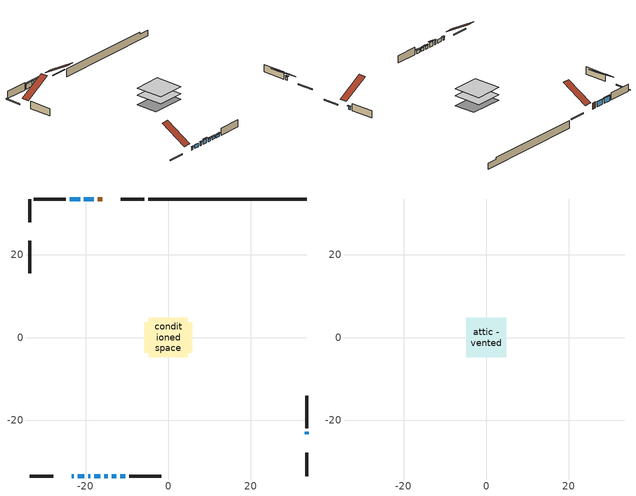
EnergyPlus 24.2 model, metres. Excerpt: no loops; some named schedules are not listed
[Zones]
conditioned space
 floor adiabatic (AdiabaticFloorConstruction): -4.73,-4.73 -4.73,4.73 4.73,4.73 4.73,-4.73 z0.91
 floor foundation (Slab1 construction): -5.86,-3.74 -5.86,3.74 5.86,3.74 5.86,-3.74 z-1.68
 wall outside (RimJoist1 construction): -5.81,33.51 -11.48,33.51 / -33.51,-33.51 -27.85,-33.51 / -33.51,33.51 -33.51,27.85 / 33.51,-33.51 33.51,-27.85 z0.91:1.21
 wall outside (AdiabaticWallConstruction 1): -15.93,33.51 -17.06,33.51 z0.91:2.94
 wall outside (AdiabaticWallConstruction): -23.4,-33.51 -22.84,-33.51 z0.91:1.83; -21.92,-33.51 -20.31,-33.51 / -19.39,-33.51 -18.83,-33.51 z0.91:2.13; 33.51,-23.4 33.51,-22.84 z0.91:2.08; -17.99,33.51 -20.43,33.51 / -21.35,33.51 -23.84,33.51 z0.91:2.64; -17.9,-33.51 -16.42,-33.51 z0.91:2.43; -15.5,-33.51 -14.63,-33.51 / -13.71,-33.51 -12.54,-33.51 / -11.61,-33.51 -10.39,-33.51 z0.91:1.93
 wall outside (Wall1 construction): -24.77,33.51 -32.59,33.51 / -9.46,-33.51 -1.65,-33.51 / -33.51,23.4 -33.51,15.59 / 33.51,-21.92 33.51,-14.1 z0.91:3.35
 wall foundation (FoundationWall1 construction): -4.89,33.51,-1.68 -4.89,33.51,0.91 29.67,33.51,0.91 29.67,33.51,0.23 33.51,33.51,0.23 33.51,33.51,-1.68
 window (WindowConstruction 6): -23.4,-33.51 -22.85,-33.51 z0.91:1.82
 window (WindowConstruction 8): -21.92,-33.51 -20.31,-33.51 z0.91:2.13
 window (WindowConstruction 9): 33.51,-23.4 33.51,-22.84 z0.91:2.08
 window (WindowConstruction 7): -19.38,-33.51 -18.83,-33.51 z0.91:2.13
 window (WindowConstruction): -17.99,33.51 -20.42,33.51 z0.91:2.64
 window (WindowConstruction 1): -21.35,33.51 -23.84,33.51 z0.91:2.64
 window (WindowConstruction 2): -17.9,-33.51 -16.43,-33.51 z0.91:2.43
 window (WindowConstruction 3): -15.5,-33.51 -14.63,-33.51 z0.91:1.92
 window (WindowConstruction 4): -13.71,-33.51 -12.54,-33.51 z0.91:1.92
 window (WindowConstruction 5): -11.61,-33.51 -10.39,-33.51 z0.91:1.92
 door (Door): -15.93,33.51 -17.06,33.51 z0.91:2.94
 ceiling adiabatic (AdiabaticFloorConstruction): 4.73,-4.73 4.73,4.73 -4.73,4.73 -4.73,-4.73 z0.91
attic - vented
 floor to conditioned space (Floor1 construction Reversed): -4.81,-4.81 -4.81,4.81 4.81,4.81 4.81,-4.81 z3.35
 roof outside (Roof1 construction): -15,33.51,3.35 -15,24.57,8.57 -12.41,24.57,8.57 -12.41,33.51,3.35; -24.33,-33.51,3.35 -24.33,-24.57,8.57 -26.92,-24.57,8.57 -26.92,-33.51,3.35; -33.51,24.33,3.35 -24.57,24.33,8.57 -24.57,26.92,8.57 -33.51,26.92,3.35; 33.51,-24.33,3.35 24.57,-24.33,8.57 24.57,-26.92,8.57 33.51,-26.92,3.35
shading: -22.64,-33.51 -23.6,-33.51 -23.6,-33.93 -22.64,-33.93 z2.03; 33.51,-22.64 33.51,-23.6 33.93,-23.6 33.93,-22.64 z2.28; -18.63,-33.51 -19.59,-33.51 -19.59,-33.93 -18.63,-33.93 z2.33; -20.63,33.51 -17.79,33.51 -17.79,33.93 -20.63,33.93 z2.84; -24.04,33.51 -21.15,33.51 -21.15,33.93 -24.04,33.93 z2.84; -16.22,-33.51 -18.1,-33.51 -18.1,-33.93 -16.22,-33.93 z2.64; -14.43,-33.51 -15.7,-33.51 -15.7,-33.93 -14.43,-33.93 z2.13; -12.34,-33.51 -13.91,-33.51 -13.91,-33.93 -12.34,-33.93 z2.13; -10.19,-33.51 -11.81,-33.51 -11.81,-33.93 -10.19,-33.93 z2.13
[Building]
Building 1: Terrain=Suburbs
[Site:Location]
Quebec Intl AP_QC: Latitude {deg}=46.8; Longitude {deg}=-71.38; Time Zone {hr}=-5; Elevation {m}=74; Keep Site Location Information=Yes
[Site:GroundTemperature:Shallow]
0.0108218, -2.24938, -2.43038, -1.3578, 2.94801, 7.23376, 10.9493, 13.303, 13.5029, 11.5886, 7.96783, 3.81355
[Site:WaterMainsTemperature]
Calculation Method=Schedule; Temperature Schedule=mains temperature schedule
[Material] Roughness=Rough; Thermal Absorptance=0.9
Name | Thickness {m} | Conductivity {W/m-K} | Density {kg/m3} | Specific Heat {J/kg-K} | Solar Absorptance | Visible Absorptance
asphalt or fiberglass shingles | 0.00635 | 0.162714 | 1121.4 | 1465.45 | 0.4 | 0.4
ceiling loosefill ins | 0.254 | 0.0480833 | 16.02 | 1046.75 | 0.7 | 0.7
ceiling stud and cavity | 0.1397 | 0.180722 | 65.682 | 1177.47 | 0.7 | 0.7
concrete 4.0 in. | 0.1016 | 1.803125 | 2242.8 | 837.4 | 0.7 | 0.7
concrete 8.0 in. | 0.2032 | 1.803125 | 2242.8 | 837.4 | 0.7 | 0.7
door material | 0.04445 | 0.0451087 | 512.64 | 1214.23 | 0.7 | 0.7
exterior vertical ins | 0.00386643 | 0.029427 | 32.04 | 1214.23 | 0.7 | 0.7
floor covering | 0.0127 | 0.0433444 | 54.468 | 1339.84 | 0.6 | 0.6
floor rigid ins; wall rigid ins | 0.512978 | 0.029427 | 32.04 | 1214.23 | 0.7 | 0.7
floor stud and cavity | 0.1397 | 1.75129 | 37.0049 | 1207.88 | 0.7 | 0.7
furniture material conditioned space 1 | 0.1524 | 0.115458 | 640.8 | 1214.23 | 0.6 | 0.6
gypsum board | 0.0127 | 0.160291 | 801 | 837.4 | 0.6 | 0.6
gypsum board 1 | 0.0127 | 0.160291 | 801 | 837.4 | 0.7 | 0.7
osb sheathing 0.5 in. | 0.0127 | 0.115458 | 512.64 | 1214.23 | 0.7 | 0.7
osb sheathing 0.75 in. | 0.01905 | 0.115458 | 512.64 | 1214.23 | 0.7 | 0.7
osb sheathing 2.0 in. | 0.0508 | 0.115458 | 512.64 | 1214.23 | 0.7 | 0.7
rim joist stud and cavity | 0.0508 | 0.03503 | 125.044 | 1163.47 | 0.6 | 0.6
wall stud and cavity | 0.1397 | 0.0762868 | 139.0536 | 1170.24 | 0.7 | 0.7
wall stud and cavity 1 | 0.0889 | 0.380278 | 52.3479 | 1209.89 | 0.7 | 0.7
wall stud and cavity 2 | 0.0889 | 0.391764 | 83.0341 | 1211.67 | 0.7 | 0.7
wood siding | 0.0254 | 0.102417 | 544.68 | 1172.36 | 0.4 | 0.4
wood siding 1; wood siding 2; wood siding 3 | 0.0254 | 0.102417 | 544.68 | 1172.36 | 0.7 | 0.7
[WindowMaterial:SimpleGlazingSystem]
Name | U-Factor {W/m2-K} | Solar Heat Gain Coefficient
WindowMaterial | 2.91963 | 0.62
WindowMaterial 1 | 2.890102 | 0.66
WindowMaterial 2 | 2.915653 | 0.63
WindowMaterial 3 | 2.96448 | 0.56
WindowMaterial 4 | 2.946882 | 0.58
WindowMaterial 5 | 2.94518 | 0.59
WindowMaterial 6 | 2.87647 | 0.6
WindowMaterial 7 | 2.86285 | 0.61
WindowMaterial 8 | 5.184014 | 0.63
[Construction]
AdiabaticFloorConstruction: floor stud and cavity, floor rigid ins, osb sheathing 0.75 in., floor covering
AdiabaticWallConstruction: wood siding 2, wall rigid ins, wall stud and cavity 1, gypsum board
AdiabaticWallConstruction 1: wood siding 3, wall rigid ins, wall stud and cavity 1, gypsum board
Door: door material
Floor1 construction Reversed: gypsum board, ceiling stud and cavity, ceiling loosefill ins
FoundationWall1 construction: concrete 8.0 in., gypsum board 1
furniture construction conditioned space 1: furniture material conditioned space 1
PartitionWallConstruction: gypsum board, wall stud and cavity 2, gypsum board
RimJoist1 construction: wood siding 1, osb sheathing 2.0 in., rim joist stud and cavity
Roof1 construction: asphalt or fiberglass shingles
Slab1 construction: concrete 4.0 in.
Wall1 construction: wood siding, osb sheathing 0.5 in., wall stud and cavity, gypsum board
WindowConstruction: WindowMaterial
WindowConstruction 1: WindowMaterial 1
WindowConstruction 2: WindowMaterial 2
WindowConstruction 3: WindowMaterial 3
WindowConstruction 4: WindowMaterial 4
WindowConstruction 5: WindowMaterial 5
WindowConstruction 6: WindowMaterial 6
WindowConstruction 7: WindowMaterial 7
WindowConstruction 8; WindowConstruction 9: WindowMaterial 8
[Zone] Multiplier=1; Part of Total Floor Area=Yes
Name | Volume {m3}
attic - vented | 74.9164
conditioned space | 456.1
[Space]
Name | Zone | Volume {m3}
attic - vented 1 | attic - vented | 74.9164
conditioned space 1 | conditioned space | 456.1
[ZoneInfiltration:EffectiveLeakageArea]
infil attic - vented 1: Zone or Space=attic - vented 1; Schedule=Always On Discrete; Effective Air Leakage Area {cm2}=3421.66; Stack Coefficient=0.00036292; Wind Coefficient=1.28714e-05
[ZoneMixing]
whole house fan mix: Zone or Space=attic - vented; Schedule=Always On Continuous; Design Flow Rate Calculation Method=Flow/Zone; Design Flow Rate {m3/s}=0; Source Zone or Space=conditioned space
[SurfaceProperty:ExposedFoundationPerimeter]
Slab1: Exposed Perimeter Calculation Method=TotalExposedPerimeter; Total Exposed Perimeter {m}=38.4
[InternalMass] Zone or ZoneList=conditioned space; Space or SpaceList=conditioned space 1
Name | Construction | Surface Area {m2}
furniture mass conditioned space 1 | furniture construction conditioned space 1 | 70.8092
partition wall mass | PartitionWallConstruction | 177.023
[Lights]
interior lighting: Zone or ZoneList or Space or SpaceList=conditioned space 1; Schedule=interior lighting schedule; Design Level Calculation Method=LightingLevel; Lighting Level {W}=343.2; Return Air Fraction=0; Fraction Radiant=0.6; Fraction Visible=0.2; Fraction Replaceable=1
[People]
occupants: Zone or ZoneList or Space or SpaceList=conditioned space 1; Number of People Schedule=occupants schedule; Number of People Calculation Method=People; Number of People=3; Fraction Radiant=0.314171; Sensible Heat Fraction=0.56303; Activity Level Schedule=occupants activity schedule; Carbon Dioxide Generation Rate {m3/s-W}=0; Enable ASHRAE 55 Comfort Warnings=No; Mean Radiant Temperature Calculation Type=EnclosureAveraged
[ElectricEquipment] Zone or ZoneList or Space or SpaceList=conditioned space 1; Design Level Calculation Method=EquipmentLevel
Name | Schedule | Design Level {W} | Fraction Latent | Fraction Radiant | Fraction Lost
clothes dryer | clothes dryer schedule | 140.772 | 0.015 | 0.081 | 0.85
clothes washer | clothes washer schedule | 32.1985 | 0.03 | 0.162 | 0.7
cooking range | cooking range schedule | 215.147 | 0.08 | 0.432 | 0.2
dishwasher | dishwasher schedule | 66.8632 | 0.3 | 0.18 | 0.4
fridge | fridge schedule | 72.9452 | 0 | 0.6 | 0
mech vent bath fan 0 | mech vent bath fan 0 schedule | 50.2 | 0 | 0 | 1
mech vent house fan | mech vent house fan schedule | 0 | 0 | 0 | 1
mech vent house fan cfis | mech vent house fan cfis schedule | 0 | 0 | 0 | 0
mech vent range fan 0 | mech vent range fan 0 schedule | 57 | 0 | 0 | 1
misc plug loads | misc plug loads schedule | 494.7 | 0.045 | 0.513 | 0.1
whole house fan | Always On Discrete | 0 | 0 | 0 | 1
[OtherEquipment] Zone or ZoneList or Space or SpaceList=conditioned space 1; Design Level Calculation Method=EquipmentLevel
Name | Fuel Type | Schedule | Design Level {W} | Fraction Latent | Fraction Radiant | Fraction Lost
clothes dryer 1 | Electricity | clothes dryer schedule | 0 | 0.015 | 0.081 | 0.85
cooking range 1 | Electricity | cooking range schedule | 0 | 0.08 | 0.432 | 0.2
general water use latent | None | general water use schedule | 62.594 | 1 | 0 | 0
general water use sensible | None | general water use schedule | -61.6891 | 0 | 0.6 | 0
mech vent house fan latent load | None | Always On Discrete | 0 | 1 | 0 | 0
mech vent house fan sensible load | None | Always On Discrete | 0 | 0 | 0 | 0
water heater energy adjustment1 | Electricity | Always On Discrete | 0.01 | 0 | 0 | 1
[ZoneInfiltration:DesignFlowRate] Zone or ZoneList or Space or SpaceList=conditioned space 1; Schedule=Always On Discrete; Design Flow Rate Calculation Method=Flow/Zone; Design Flow Rate {m3/s}=0
infil flow; natural vent flow; whole house fan flow
[ZoneControl:Thermostat]
conditioned space Thermostat: Zone or ZoneList=conditioned space; Control Type Schedule=conditioned space Thermostat Schedule; Control 1=conditioned space temperature setpoint; Temperature Difference Between Cutout And Setpoint {deltaC}=0
[ZoneHVAC:Baseboard:Convective:Electric]
electric baseboard: Availability Schedule=Always On Discrete; Heating Design Capacity {W}=12578.6; Efficiency=1
[AirLoopHVAC:UnitarySystem]
unit heater unitary system: Control Type=Load; Controlling Zone or Thermostat Location=conditioned space; Dehumidification Control Type=None; Availability Schedule=Always On Discrete; Supply Fan=unit heater supply fan; Fan Placement=BlowThrough; Supply Air Fan Operating Mode Schedule=unit heater auto fan schedule; Heating Coil=unit heater htg coil; DX Heating Coil Sizing Ratio=1; Use DOAS DX Cooling Coil=No; Minimum Supply Air Temperature {C}=2; Latent Load Control=SensibleOnlyLoadControl; Cooling Supply Air Flow Rate Method=None; Heating Supply Air Flow Rate Method=SupplyAirFlowRate; Heating Supply Air Flow Rate {m3/s}=0.00141584; No Load Supply Air Flow Rate Method=SupplyAirFlowRate; No Load Supply Air Flow Rate {m3/s}=0; No Load Supply Air Flow Rate Control Set To Low Speed=Yes; Maximum Supply Air Temperature {C}=48.8889; Maximum Outdoor Dry-Bulb Temperature for Supplemental Heater Operation {C}=21; Ancillary On-Cycle Electric Power {W}=0; Ancillary Off-Cycle Electric Power {W}=0
[Fan:SystemModel]
unit heater supply fan: Availability Schedule=Always On Discrete; Design Maximum Air Flow Rate {m3/s}=0.00141584; Speed Control Method=Discrete; Electric Power Minimum Flow Rate Fraction=0.2; Design Pressure Rise {Pa}=500; Motor Efficiency=1; Motor In Air Stream Fraction=1; Design Electric Power Consumption {W}=Autosize; Design Power Sizing Method=PowerPerFlow; Electric Power Per Unit Flow Rate {W/(m3/s)}=1e-06; Electric Power Per Unit Flow Rate Per Unit Pressure {W/((m3/s)-Pa)}=1.66667; Fan Total Efficiency=0.7; Motor Loss Radiative Fraction=0; Number of Speeds=1; Speed Flow Fraction 1=1; Speed Electric Power Fraction 1=1
[Coil:Heating:Fuel]
unit heater htg coil: Availability Schedule=Always On Discrete; Fuel Type=OtherFuel1; Burner Efficiency=0.3; Nominal Capacity {W}=0.293071; On Cycle Parasitic Electric Load {W}=0; Off Cycle Parasitic Fuel Load {W}=0
[Zone equipment]
conditioned space: electric baseboard, unit heater unitary system
[Foundation:Kiva]
Foundation Kiva 1: Initial Indoor Air Temperature {C}=18; Wall Height Above Grade {m}=0.910011; Wall Depth Below Slab {m}=0.2032; Custom Block Material Name 1=exterior vertical ins; Custom Block Depth 1 {m}=2.59001; Custom Block X Position 1 {m}=0.2159; Custom Block Z Position 1 {m}=0
[Foundation:Kiva:Settings]
Soil Conductivity {W/m-K}=0.849921; Soil Density {kg/m3}=1842.3; Soil Specific Heat {J/kg-K}=418.7; Ground Solar Absorptivity=0.9; Ground Thermal Absorptivity=0.9; Ground Surface Roughness {m}=0.03; Far-Field Width {m}=40; Deep-Ground Boundary Condition=ZeroFlux; Deep-Ground Depth {m}=40; Minimum Cell Dimension {m}=0.2; Maximum Cell Growth Coefficient=3; Simulation Timestep=Timestep
[Exterior:Lights]
exterior lighting: Schedule=exterior lighting schedule; Design Level {W}=75.6
[EnergyManagementSystem:GlobalVariable]
infil_program_Qfan
infil_program_Qinf
natural_vent_program_Qnv
natural_vent_program_Qwhf
[EnergyManagementSystem:Sensor]
Name | Output:Variable or Output:Meter Index Key | Output:Variable or Output:Meter
airflow_gain | infil flow | Infiltration Sensible Heat Gain Energy
airflow_gain_1 | natural vent flow | Infiltration Sensible Heat Gain Energy
airflow_gain_2 | whole house fan flow | Infiltration Sensible Heat Gain Energy
airflow_loss | infil flow | Infiltration Sensible Heat Loss Energy
airflow_loss_1 | natural vent flow | Infiltration Sensible Heat Loss Energy
airflow_loss_2 | whole house fan flow | Infiltration Sensible Heat Loss Energy
clg_load_cond |  | Cooling:EnergyTransfer:Zone:CONDITIONED SPACE
clg_sp_s; clg_sp_s_1 | cooling setpoint | Schedule Value
clothes_dryer_exhaust_0_sch_s | clothes dryer exhaust 0 schedule | Schedule Value
conditioned_space_clg_unmet_s | conditioned space | Zone Cooling Setpoint Not Met Time
conditioned_space_htg_unmet_s | conditioned space | Zone Heating Setpoint Not Met Time
cool_season | cooling season schedule | Schedule Value
fridge_tin_s | conditioned space | Zone Mean Air Temperature
htg_load_cond |  | Heating:EnergyTransfer:Zone:CONDITIONED SPACE
htg_sp_s; htg_sp_s_1 | heating setpoint | Schedule Value
ig_ee_conv | clothes dryer | Electric Equipment Convective Heating Energy
ig_ee_conv_2 | cooking range | Electric Equipment Convective Heating Energy
ig_ee_conv_4 | fridge | Electric Equipment Convective Heating Energy
ig_ee_conv_5 | misc plug loads | Electric Equipment Convective Heating Energy
ig_ee_conv_6 | whole house fan | Electric Equipment Convective Heating Energy
ig_ee_rad | clothes dryer | Electric Equipment Radiant Heating Energy
ig_ee_rad_2 | cooking range | Electric Equipment Radiant Heating Energy
ig_ee_rad_4 | fridge | Electric Equipment Radiant Heating Energy
ig_ee_rad_5 | misc plug loads | Electric Equipment Radiant Heating Energy
ig_ee_rad_6 | whole house fan | Electric Equipment Radiant Heating Energy
ig_lgt_conv | interior lighting | Lights Convective Heating Energy
ig_lgt_rad | interior lighting | Lights Radiant Heating Energy
ig_lgt_vis | interior lighting | Lights Visible Radiation Heating Energy
ig_oe_conv | clothes dryer 1 | Other Equipment Convective Heating Energy
ig_oe_conv_1 | cooking range 1 | Other Equipment Convective Heating Energy
ig_oe_conv_2 | general water use latent | Other Equipment Convective Heating Energy
ig_oe_conv_3 | general water use sensible | Other Equipment Convective Heating Energy
ig_oe_conv_4 | water heater energy adjustment1 | Other Equipment Convective Heating Energy
ig_oe_rad | clothes dryer 1 | Other Equipment Radiant Heating Energy
ig_oe_rad_1 | cooking range 1 | Other Equipment Radiant Heating Energy
ig_oe_rad_2 | general water use latent | Other Equipment Radiant Heating Energy
ig_oe_rad_3 | general water use sensible | Other Equipment Radiant Heating Energy
ig_oe_rad_4 | water heater energy adjustment1 | Other Equipment Radiant Heating Energy
ig_ppl_conv | occupants | People Convective Heating Energy
ig_ppl_rad | occupants | People Radiant Heating Energy
im_conv | furniture mass conditioned space 1 | Surface Inside Face Convection Heat Gain Energy
im_conv_1 | partition wall mass | Surface Inside Face Convection Heat Gain Energy
im_ig | furniture mass conditioned space 1 | Surface Inside Face Internal Gains Radiation Heat Gain Energy
im_ig_1 | partition wall mass | Surface Inside Face Internal Gains Radiation Heat Gain Energy
im_lgt | furniture mass conditioned space 1 | Surface Inside Face Lights Radiation Heat Gain Energy
im_lgt_1 | partition wall mass | Surface Inside Face Lights Radiation Heat Gain Energy
im_sol | furniture mass conditioned space 1 | Surface Inside Face Solar Radiation Heat Gain Energy
im_sol_1 | partition wall mass | Surface Inside Face Solar Radiation Heat Gain Energy
im_surf | furniture mass conditioned space 1 | Surface Inside Face Net Surface Thermal Radiation Heat Gain Energy
im_surf_1 | partition wall mass | Surface Inside Face Net Surface Thermal Radiation Heat Gain Energy
mech_vent_bath_fan_0_sch_s | mech vent bath fan 0 schedule | Schedule Value
mech_vent_range_fan_0_sch_s | mech vent range fan 0 schedule | Schedule Value
mv_conv | mech vent bath fan 0 | Electric Equipment Convective Heating Energy
mv_conv_1 | mech vent house fan | Electric Equipment Convective Heating Energy
mv_conv_2 | mech vent house fan cfis | Electric Equipment Convective Heating Energy
mv_conv_3 | mech vent range fan 0 | Electric Equipment Convective Heating Energy
mv_conv_4 | mech vent house fan latent load | Other Equipment Convective Heating Energy
mv_conv_5 | mech vent house fan sensible load | Other Equipment Convective Heating Energy
mv_rad | mech vent bath fan 0 | Electric Equipment Radiant Heating Energy
mv_rad_1 | mech vent house fan | Electric Equipment Radiant Heating Energy
mv_rad_2 | mech vent house fan cfis | Electric Equipment Radiant Heating Energy
mv_rad_3 | mech vent range fan 0 | Electric Equipment Radiant Heating Energy
mv_rad_4 | mech vent house fan latent load | Other Equipment Radiant Heating Energy
mv_rad_5 | mech vent house fan sensible load | Other Equipment Radiant Heating Energy
natural_vent_s | natural vent schedule | Schedule Value
out_pb_s |  | Site Outdoor Air Barometric Pressure
out_wt_s |  | Site Outdoor Air Humidity Ratio
site_vw_s |  | Site Wind Speed
ss_back_out | Window1 | Surface Window Shortwave from Zone Back Out Window Heat Transfer Rate
ss_back_out_1 | Window10 | Surface Window Shortwave from Zone Back Out Window Heat Transfer Rate
ss_back_out_2 | Window13 | Surface Window Shortwave from Zone Back Out Window Heat Transfer Rate
ss_back_out_3 | Window2 | Surface Window Shortwave from Zone Back Out Window Heat Transfer Rate
ss_back_out_4 | Window3 | Surface Window Shortwave from Zone Back Out Window Heat Transfer Rate
ss_back_out_5 | Window5 | Surface Window Shortwave from Zone Back Out Window Heat Transfer Rate
ss_back_out_6 | Window6 | Surface Window Shortwave from Zone Back Out Window Heat Transfer Rate
ss_back_out_7 | Window7 | Surface Window Shortwave from Zone Back Out Window Heat Transfer Rate
ss_back_out_8 | Window8 | Surface Window Shortwave from Zone Back Out Window Heat Transfer Rate
ss_back_out_9 | Window9 | Surface Window Shortwave from Zone Back Out Window Heat Transfer Rate
ss_conv | Door1 | Surface Inside Face Convection Heat Gain Energy
ss_conv_1 | Window1 | Surface Inside Face Convection Heat Gain Energy
ss_conv_10 | Window9 | Surface Inside Face Convection Heat Gain Energy
ss_conv_2 | Window10 | Surface Inside Face Convection Heat Gain Energy
ss_conv_3 | Window13 | Surface Inside Face Convection Heat Gain Energy
ss_conv_4 | Window2 | Surface Inside Face Convection Heat Gain Energy
ss_conv_5 | Window3 | Surface Inside Face Convection Heat Gain Energy
ss_conv_6 | Window5 | Surface Inside Face Convection Heat Gain Energy
ss_conv_7 | Window6 | Surface Inside Face Convection Heat Gain Energy
ss_conv_8 | Window7 | Surface Inside Face Convection Heat Gain Energy
ss_conv_9 | Window8 | Surface Inside Face Convection Heat Gain Energy
ss_ig | Door1 | Surface Inside Face Internal Gains Radiation Heat Gain Energy
ss_ig_1 | Window1 | Surface Inside Face Internal Gains Radiation Heat Gain Energy
ss_ig_10 | Window9 | Surface Inside Face Internal Gains Radiation Heat Gain Energy
ss_ig_2 | Window10 | Surface Inside Face Internal Gains Radiation Heat Gain Energy
ss_ig_3 | Window13 | Surface Inside Face Internal Gains Radiation Heat Gain Energy
ss_ig_4 | Window2 | Surface Inside Face Internal Gains Radiation Heat Gain Energy
ss_ig_5 | Window3 | Surface Inside Face Internal Gains Radiation Heat Gain Energy
ss_ig_6 | Window5 | Surface Inside Face Internal Gains Radiation Heat Gain Energy
ss_ig_7 | Window6 | Surface Inside Face Internal Gains Radiation Heat Gain Energy
ss_ig_8 | Window7 | Surface Inside Face Internal Gains Radiation Heat Gain Energy
ss_ig_9 | Window8 | Surface Inside Face Internal Gains Radiation Heat Gain Energy
ss_lgt | Door1 | Surface Inside Face Lights Radiation Heat Gain Energy
ss_sol | Door1 | Surface Inside Face Solar Radiation Heat Gain Energy
ss_surf | Door1 | Surface Inside Face Net Surface Thermal Radiation Heat Gain Energy
ss_surf_1 | Window1 | Surface Inside Face Net Surface Thermal Radiation Heat Gain Energy
ss_surf_10 | Window9 | Surface Inside Face Net Surface Thermal Radiation Heat Gain Energy
ss_surf_2 | Window10 | Surface Inside Face Net Surface Thermal Radiation Heat Gain Energy
ss_surf_3 | Window13 | Surface Inside Face Net Surface Thermal Radiation Heat Gain Energy
ss_surf_4 | Window2 | Surface Inside Face Net Surface Thermal Radiation Heat Gain Energy
ss_surf_5 | Window3 | Surface Inside Face Net Surface Thermal Radiation Heat Gain Energy
ss_surf_6 | Window5 | Surface Inside Face Net Surface Thermal Radiation Heat Gain Energy
ss_surf_7 | Window6 | Surface Inside Face Net Surface Thermal Radiation Heat Gain Energy
ss_surf_8 | Window7 | Surface Inside Face Net Surface Thermal Radiation Heat Gain Energy
ss_surf_9 | Window8 | Surface Inside Face Net Surface Thermal Radiation Heat Gain Energy
ss_trans_in | Window1 | Surface Window Transmitted Solar Radiation Rate
ss_trans_in_1 | Window10 | Surface Window Transmitted Solar Radiation Rate
ss_trans_in_2 | Window13 | Surface Window Transmitted Solar Radiation Rate
ss_trans_in_3 | Window2 | Surface Window Transmitted Solar Radiation Rate
ss_trans_in_4 | Window3 | Surface Window Transmitted Solar Radiation Rate
ss_trans_in_5 | Window5 | Surface Window Transmitted Solar Radiation Rate
ss_trans_in_6 | Window6 | Surface Window Transmitted Solar Radiation Rate
ss_trans_in_7 | Window7 | Surface Window Transmitted Solar Radiation Rate
ss_trans_in_8 | Window8 | Surface Window Transmitted Solar Radiation Rate
ss_trans_in_9 | Window9 | Surface Window Transmitted Solar Radiation Rate
ss_trans_out | Window1 | Surface Inside Face Initial Transmitted Diffuse Transmitted Out Window Solar Radiation Rate
ss_trans_out_1 | Window10 | Surface Inside Face Initial Transmitted Diffuse Transmitted Out Window Solar Radiation Rate
ss_trans_out_2 | Window13 | Surface Inside Face Initial Transmitted Diffuse Transmitted Out Window Solar Radiation Rate
ss_trans_out_3 | Window2 | Surface Inside Face Initial Transmitted Diffuse Transmitted Out Window Solar Radiation Rate
ss_trans_out_4 | Window3 | Surface Inside Face Initial Transmitted Diffuse Transmitted Out Window Solar Radiation Rate
ss_trans_out_5 | Window5 | Surface Inside Face Initial Transmitted Diffuse Transmitted Out Window Solar Radiation Rate
ss_trans_out_6 | Window6 | Surface Inside Face Initial Transmitted Diffuse Transmitted Out Window Solar Radiation Rate
ss_trans_out_7 | Window7 | Surface Inside Face Initial Transmitted Diffuse Transmitted Out Window Solar Radiation Rate
ss_trans_out_8 | Window8 | Surface Inside Face Initial Transmitted Diffuse Transmitted Out Window Solar Radiation Rate
ss_trans_out_9 | Window9 | Surface Inside Face Initial Transmitted Diffuse Transmitted Out Window Solar Radiation Rate
s_conv | Floor1 | Surface Inside Face Convection Heat Gain Energy
s_conv_1 | FoundationWall1 | Surface Inside Face Convection Heat Gain Energy
s_conv_10 | Wall1:180 | Surface Inside Face Convection Heat Gain Energy
s_conv_11 | Wall1:270 | Surface Inside Face Convection Heat Gain Energy
s_conv_12 | Wall1:90 | Surface Inside Face Convection Heat Gain Energy
s_conv_2 | inferred conditioned ceiling | Surface Inside Face Convection Heat Gain Energy
s_conv_3 | inferred conditioned floor | Surface Inside Face Convection Heat Gain Energy
s_conv_4 | RimJoist1:0 | Surface Inside Face Convection Heat Gain Energy
s_conv_5 | RimJoist1:180 | Surface Inside Face Convection Heat Gain Energy
s_conv_6 | RimJoist1:270 | Surface Inside Face Convection Heat Gain Energy
s_conv_7 | RimJoist1:90 | Surface Inside Face Convection Heat Gain Energy
s_conv_8 | Slab1 | Surface Inside Face Convection Heat Gain Energy
s_conv_9 | Wall1:0 | Surface Inside Face Convection Heat Gain Energy
